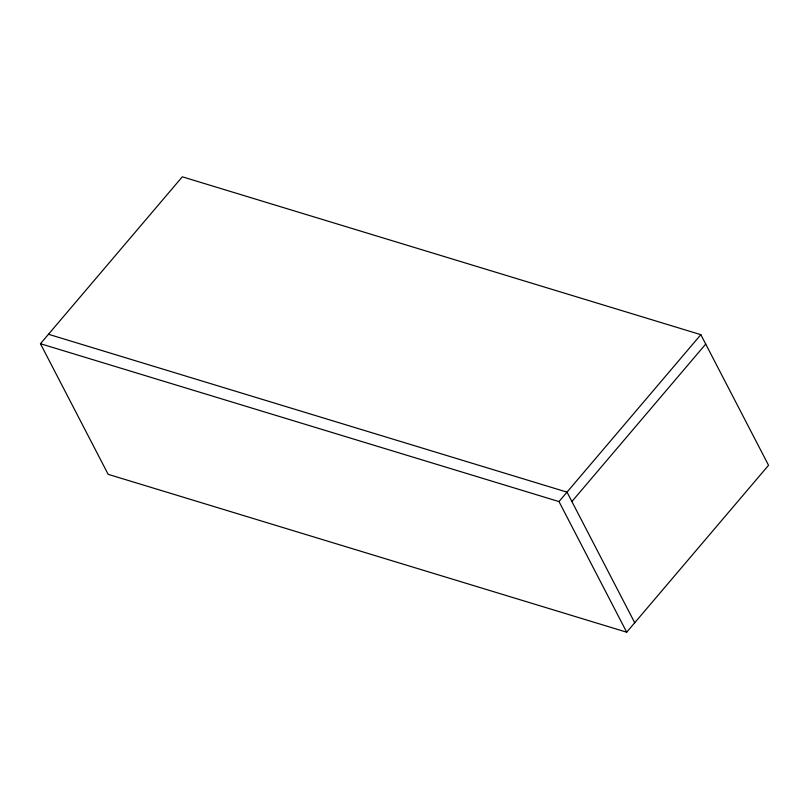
<?xml version="1.0" encoding="UTF-8"?>
<svg xmlns="http://www.w3.org/2000/svg" width="809" height="809" viewBox="0 0 809 809"><rect width="100%" height="100%" fill="white"/><g stroke="black" fill="none" stroke-linecap="round" stroke-linejoin="round"><path stroke-width="1.21" d="M40.45 343.714L182.308 176.807L700.847 334.673L768.55 465.286L626.692 632.193L108.153 474.327L40.45 343.714L558.989 501.58L626.692 632.193M558.989 501.58L700.847 334.673M571.892 501.54L705.721 344.078M48.479 334.269L567.018 492.135L634.721 622.748"/></g></svg>
